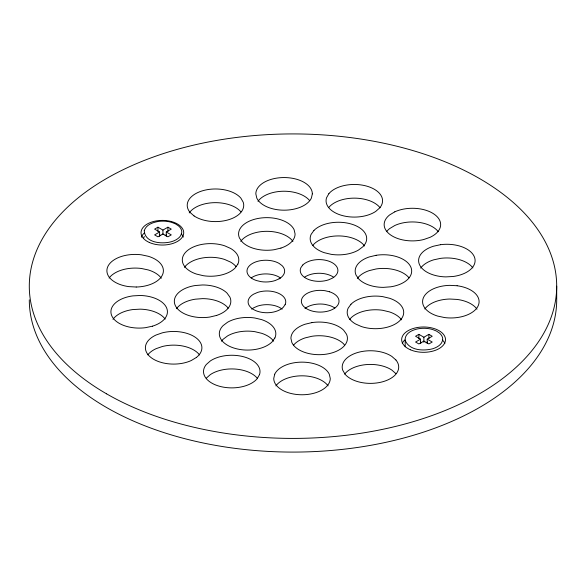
<?xml version="1.0" encoding="UTF-8"?>
<svg xmlns="http://www.w3.org/2000/svg" width="586" height="586" viewBox="0 0 586 586"><rect width="100%" height="100%" fill="white"/><g stroke="black" fill="none" stroke-linecap="round" stroke-linejoin="round"><path stroke-width="0.88" d="M405.182 340.429C404.487 332.885 413.291 329.479 419.437 328.585A18.833 10.878 0 0 1 432.688 329.537L436.416 331.031L439.419 333.002A18.833 10.878 0 0 1 442.584 340.495L441.478 343.037A18.833 10.878 0 0 1 432.593 348.795C423.319 351.197 409.431 350.582 405.182 340.429L405.182 346.809M312.902 245.556L313.964 244.084A28.253 16.313 0 0 1 340.276 235.96A28.253 16.313 0 0 1 364.536 245.995M349.754 319.619L350.977 317.912A28.253 16.313 0 0 1 382.761 310.309L389.573 311.942A28.253 16.313 0 0 1 401.549 319.824M206.301 378.175L210.337 374.608A28.253 16.313 0 0 1 257.51 378.527M166.27 236.275L166.27 231.997L171.266 229.119L167.933 227.192L162.937 230.078L157.942 227.192L154.616 229.119L159.612 231.997L159.612 236.275M159.612 231.997L154.616 234.883L157.942 236.81L162.937 233.924L167.933 236.81L171.266 234.883L166.27 231.997M165.076 235.682L166.505 234.854M427.216 343.425L427.216 339.148L432.212 336.269L428.886 334.342L423.89 337.228L418.895 334.342L415.562 336.269L420.558 339.148L420.558 343.425M420.558 339.148L415.562 342.034L418.895 343.953L423.89 341.074L428.886 343.953L432.212 342.034L427.216 339.148M426.029 342.825L427.458 342.004M420.323 342.004L421.752 342.825M159.37 234.854L160.798 235.682M280.474 278.108L279.126 277.09A18.833 10.878 0 0 0 251.174 277.94M395.902 373.648L391.858 370.088A28.253 16.313 0 0 0 344.693 374.036M344.341 344.861L343.645 343.887A28.253 16.313 0 0 0 311.862 336.283L305.05 337.917A28.253 16.313 0 0 0 293.571 345.147M228.108 308.273L227.046 306.793A28.253 16.313 0 0 0 202.58 298.633L195.263 299.19A28.253 16.313 0 0 0 176.474 308.705M556.7 286.166L556.7 299.834A263.7 152.243 0 0 1 293 452.084A263.7 152.243 0 0 1 29.3 299.834M428.886 334.342L428.886 338.62M423.89 337.228L423.89 342.356M418.895 334.342L418.895 338.62M167.933 227.192L167.933 231.47M162.937 230.078L162.937 234.349M157.942 227.192L157.942 231.47M257.979 201.306A28.253 16.313 0 0 1 283.463 191.234A28.253 16.313 0 0 1 309.686 200.646M304.434 277.295A18.833 10.878 0 0 1 333.712 277.295M304.954 308.5A18.833 10.878 0 0 1 325.069 304.383L329.61 305.474A18.833 10.878 0 0 1 334.826 308.046M251.687 309.144A18.833 10.878 0 0 1 253.606 307.848L257.51 306.119A18.833 10.878 0 0 1 282.166 309.144M328.856 207.371A28.253 16.313 0 0 1 354.669 198.141A28.253 16.313 0 0 1 380.072 207.744M386.577 231.646A28.253 16.313 0 0 1 389.668 228.577L394.788 225.507A28.253 16.313 0 0 1 438.299 231.734M420.682 268.117A28.253 16.313 0 0 1 433.647 259.84L440.562 258.36A28.253 16.313 0 0 1 472.887 267.919M424.806 308.99A28.253 16.313 0 0 1 449.777 299.028L457.117 299.424A28.253 16.313 0 0 1 477.011 309.181M275.889 385.888A28.253 16.313 0 0 1 301.98 375.816A28.253 16.313 0 0 1 328.094 385.874M147.811 354.845A28.253 16.313 0 0 1 156.023 348.699L162.337 346.502A28.253 16.313 0 0 1 199.54 354.918M112.988 319.326A28.253 16.313 0 0 1 132.861 309.555L140.208 309.159A28.253 16.313 0 0 1 165.193 319.106M109.106 278.064A28.253 16.313 0 0 1 141.409 268.483L148.331 269.963A28.253 16.313 0 0 1 161.311 278.233M189.227 212.923A28.253 16.313 0 0 1 214.476 202.661A28.253 16.313 0 0 1 240.919 211.868M184.451 267.363A28.253 16.313 0 0 1 224.68 259.481L230.532 262.074A28.253 16.313 0 0 1 236.158 266.711M240.721 241.388A28.253 16.313 0 0 1 266.828 231.316A28.253 16.313 0 0 1 292.927 241.388M357.321 278.482A28.253 16.313 0 0 1 369.297 270.6L376.109 268.967A28.253 16.313 0 0 1 409.028 277.83M221.464 341.191A28.253 16.313 0 0 1 223.098 339.279L227.588 335.903A28.253 16.313 0 0 1 254.881 331.676L261.693 333.309A28.253 16.313 0 0 1 273.669 341.191M402.289 343.425A21.931 12.665 0 0 1 404.838 339.909M442.371 339.968A21.931 12.665 0 0 1 444.884 343.499M141.424 237.205A21.338 12.321 0 0 1 144.574 232.752M181.286 233.836A21.338 12.321 0 0 1 183.286 237.081M143.716 238.084A18.833 10.878 0 0 1 144.303 236.495M144.244 230.657C144.808 243.124 162.293 244.34 171.647 241.644A18.833 10.878 0 0 0 180.532 235.887L181.631 233.345A18.833 10.878 0 0 0 178.474 225.852L175.47 223.881L171.742 222.387A18.833 10.878 0 0 0 158.484 221.435C152.873 222.38 146.126 224.672 144.244 230.657M312.338 193.871L311.378 198.097A28.253 16.313 0 0 1 284.085 210.184A28.253 16.313 0 0 1 256.793 198.097L255.833 193.871A28.253 16.313 0 0 1 284.085 177.558A28.253 16.313 0 0 1 312.338 193.871M274.702 374.242L273.743 378.461A28.253 16.313 0 0 0 302.01 394.766A28.253 16.313 0 0 0 330.255 378.446L329.288 374.22A28.253 16.313 0 0 0 301.98 362.141A28.253 16.313 0 0 0 274.702 374.242M328.856 193.702L326.556 197.746A28.253 16.313 0 0 0 342.056 215.472A28.253 16.313 0 0 0 375.736 211.414L379.772 207.854A28.253 16.313 0 0 0 366.572 186.077A28.253 16.313 0 0 0 328.856 193.702M259.525 374.593L257.225 378.637A28.253 16.313 0 0 1 219.516 386.269A28.253 16.313 0 0 1 206.301 364.499L210.337 360.939A28.253 16.313 0 0 1 244.003 356.867A28.253 16.313 0 0 1 259.525 374.593M237.843 264.154L235.023 268.088A28.253 16.313 0 0 1 203.239 275.691L196.427 274.058A28.253 16.313 0 0 1 186.084 251.775A28.253 16.313 0 0 1 224.68 245.805L230.532 248.398A28.253 16.313 0 0 1 237.843 264.154M313.964 230.408L311.137 234.341A28.253 16.313 0 0 0 324.307 252.691L331.119 254.324A28.253 16.313 0 0 0 358.412 250.097L362.902 246.721A28.253 16.313 0 0 0 352.56 224.438A28.253 16.313 0 0 0 313.964 230.408M302.757 265.026L300.882 267.648A18.833 10.878 0 0 0 307.606 279.09A18.833 10.878 0 0 0 328.49 279.881L332.394 278.152A18.833 10.878 0 0 0 330.541 261.839A18.833 10.878 0 0 0 302.757 265.026M285.118 304.676L283.243 307.298A18.833 10.878 0 0 1 255.459 310.492A18.833 10.878 0 0 1 253.606 294.172L257.51 292.443A18.833 10.878 0 0 1 278.394 293.234A18.833 10.878 0 0 1 285.118 304.676M274.863 337.983L272.036 341.916A28.253 16.313 0 0 1 233.44 347.894A28.253 16.313 0 0 1 223.098 325.611L227.588 322.227A28.253 16.313 0 0 1 254.881 318.008L261.693 319.634A28.253 16.313 0 0 1 274.863 337.983M350.977 304.237L348.157 308.17A28.253 16.313 0 0 0 355.468 323.926L361.32 326.519A28.253 16.313 0 0 0 399.916 320.549A28.253 16.313 0 0 0 389.573 298.267L382.761 296.641A28.253 16.313 0 0 0 350.977 304.237M394.788 211.832L389.668 214.901A28.253 16.313 0 0 0 390.32 234.759A28.253 16.313 0 0 0 423.707 239.535L430.021 237.337A28.253 16.313 0 0 0 434.49 214.417A28.253 16.313 0 0 0 394.788 211.832M196.391 357.453L191.278 360.522A28.253 16.313 0 0 1 151.569 357.958A28.253 16.313 0 0 1 156.023 335.031L162.337 332.833A28.253 16.313 0 0 1 195.731 337.595A28.253 16.313 0 0 1 196.391 357.453M279.126 278.804L275.23 280.526A18.833 10.878 0 0 1 260.931 281.617L256.39 280.526A18.833 10.878 0 0 1 250.867 264.491A18.833 10.878 0 0 1 279.126 263.422L282.122 265.67A18.833 10.878 0 0 1 279.126 278.804M280.95 248.083L274.138 249.717A28.253 16.313 0 0 1 242.355 242.113L239.535 238.18A28.253 16.313 0 0 1 259.517 218.204A28.253 16.313 0 0 1 294.121 229.734L295.08 233.96A28.253 16.313 0 0 1 280.95 248.083M376.109 255.298L369.297 256.924A28.253 16.313 0 0 0 356.134 275.274L358.954 279.207A28.253 16.313 0 0 0 383.42 287.367L390.737 286.81A28.253 16.313 0 0 0 410.713 266.828A28.253 16.313 0 0 0 376.109 255.298M216.703 315.4L209.891 317.033A28.253 16.313 0 0 1 175.287 305.496A28.253 16.313 0 0 1 195.263 285.521L202.58 284.964A28.253 16.313 0 0 1 227.046 293.117L229.866 297.051A28.253 16.313 0 0 1 216.703 315.4M311.862 322.615L305.05 324.241A28.253 16.313 0 0 0 290.92 338.371L291.879 342.59A28.253 16.313 0 0 0 326.483 354.127A28.253 16.313 0 0 0 346.465 334.145L343.645 330.211A28.253 16.313 0 0 0 311.862 322.615M440.562 244.684L433.647 246.171A28.253 16.313 0 0 0 419.312 264.22A28.253 16.313 0 0 0 445.807 276.892L453.146 276.489A28.253 16.313 0 0 0 474.396 256.954A28.253 16.313 0 0 0 440.562 244.684M152.389 326.204L145.475 327.684A28.253 16.313 0 0 1 111.626 315.429A28.253 16.313 0 0 1 132.861 295.886L140.208 295.483A28.253 16.313 0 0 1 166.71 308.141A28.253 16.313 0 0 1 152.389 326.204M457.117 285.748L449.777 285.353A28.253 16.313 0 0 0 423.29 298.032A28.253 16.313 0 0 0 437.647 316.081L444.562 317.561A28.253 16.313 0 0 0 478.388 305.284A28.253 16.313 0 0 0 457.117 285.748M136.223 287.023L128.883 286.627A28.253 16.313 0 0 1 107.597 267.106A28.253 16.313 0 0 1 141.409 254.815L148.331 256.294A28.253 16.313 0 0 1 162.696 274.336A28.253 16.313 0 0 1 136.223 287.023M329.61 291.799L325.069 290.715A18.833 10.878 0 0 0 305.247 294.597A18.833 10.878 0 0 0 303.878 306.654L306.874 308.91A18.833 10.878 0 0 0 335.133 307.84A18.833 10.878 0 0 0 329.61 291.799M395.902 359.98L391.858 356.42A28.253 16.313 0 0 0 358.185 352.369A28.253 16.313 0 0 0 342.693 370.103L345 374.146A28.253 16.313 0 0 0 382.724 381.757A28.253 16.313 0 0 0 395.902 359.98M194.076 215.941L190.032 212.381A28.253 16.313 0 0 1 203.188 190.596A28.253 16.313 0 0 1 240.919 198.2L243.227 202.243A28.253 16.313 0 0 1 227.756 219.977A28.253 16.313 0 0 1 194.076 215.941M106.535 393.821A263.7 152.243 0 0 0 547.712 325.567A263.7 152.243 0 0 0 224.753 139.109A263.7 152.243 0 0 0 106.535 393.821M410.347 349.754A21.931 12.665 0 0 0 445.338 341.22A21.931 12.665 0 0 0 415.035 327.992A21.931 12.665 0 0 0 410.347 349.754M149.313 242.458A21.338 12.321 0 0 0 183.528 234.371A21.338 12.321 0 0 0 154.294 221.31A21.338 12.321 0 0 0 149.313 242.458"/></g></svg>
